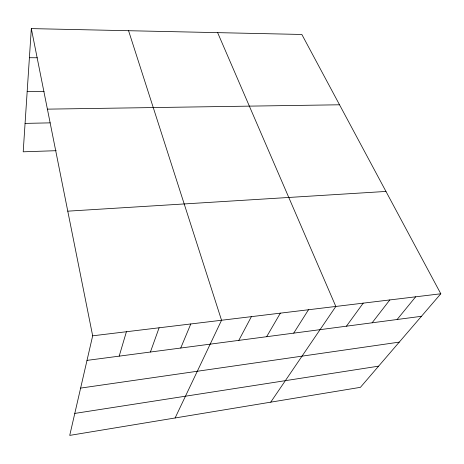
<?xml version="1.0" encoding="UTF-8"?>
<svg xmlns="http://www.w3.org/2000/svg" width="464" height="464" viewBox="0 0 464 464"><rect width="100%" height="100%" fill="white"/><g stroke="black" fill="none" stroke-linecap="round" stroke-linejoin="round"><path stroke-width="0.7" d="M31.32 28.606L92.667 335.814L69.728 435.394L360.418 387.336L440.8 293.776L301.849 34.464L31.32 28.606L23.2 151.809L56.185 150.69M119.184 356.149L126.405 331.743M150.411 352.031L159.1 327.793M180.734 348.029L190.797 323.965M175.108 417.971L221.543 320.253L128.574 30.711M238.815 340.373L251.384 316.651M266.643 336.707L280.355 313.154M293.712 333.135L308.49 309.755M270.732 402.16L335.832 306.455L217.628 32.637M346.44 326.186L363.208 303.149M372.122 322.799L389.806 299.935M397.12 319.505L415.657 296.815M74.791 413.424L378.612 366.16M80.626 388.095L399.266 342.119M87.006 360.389L421.451 316.297M92.667 335.814L440.8 293.776M67.779 211.166L385.961 191.441M25.073 123.389L50.158 122.861M47.403 109.144L339.532 104.789M27.173 91.518L44.074 91.402M29.4 57.71L37.253 57.78"/></g></svg>
